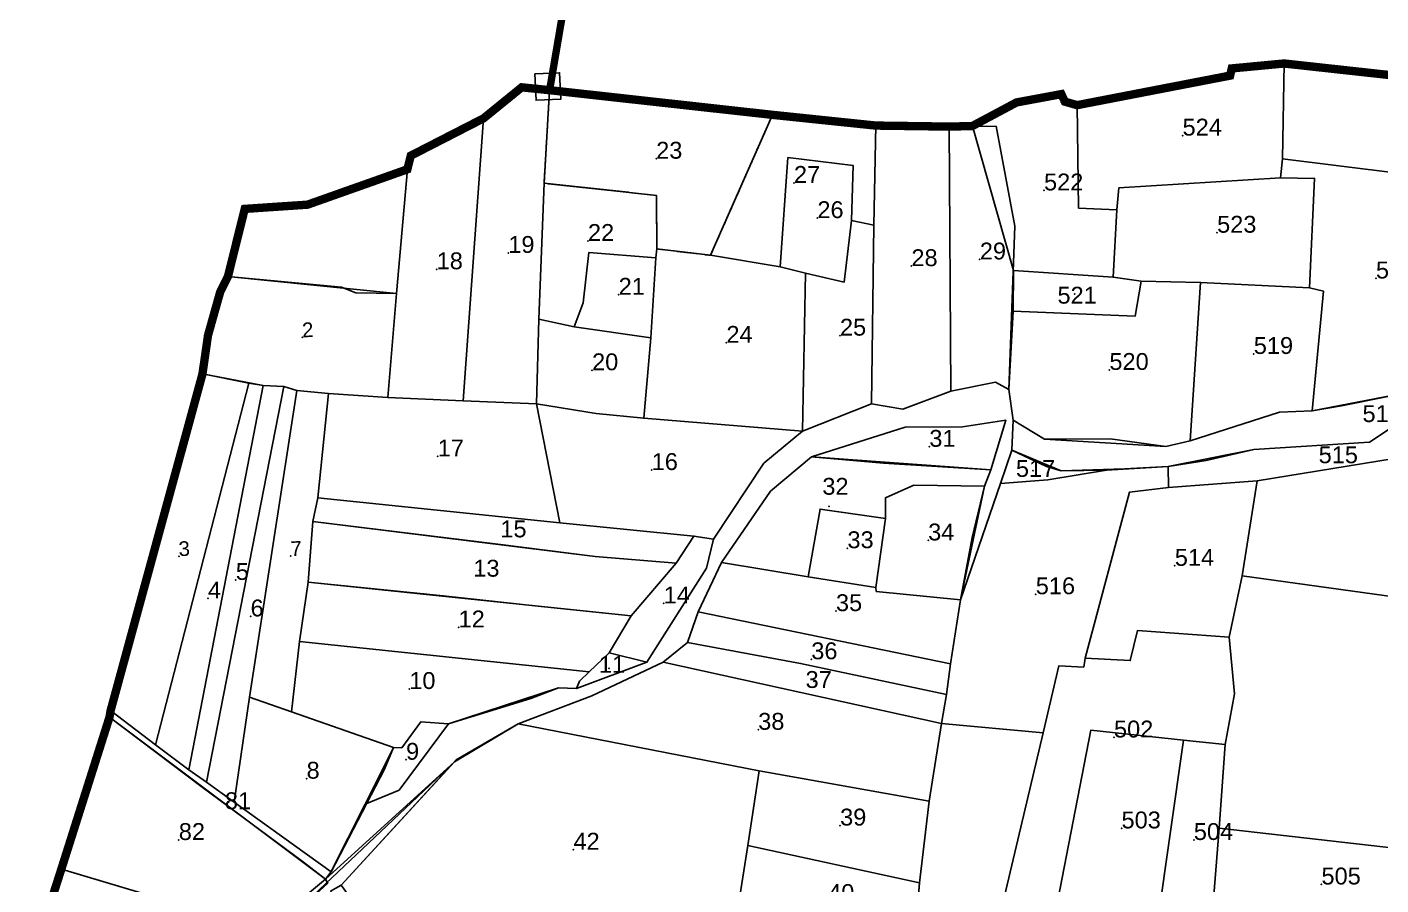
# Model space of a CAD drawing. Header units: inches. Extents: x 206739 to 240559, y 1587423 to 1599564.
# Drawn here: x 217111 to 218728, y 1596467 to 1597491 of the extents above; entities that cross this region are included whole.
import ezdxf

# ---------------------------------------------------------------- set-up
doc = ezdxf.new("R2010")
doc.units = ezdxf.units.IN
doc.header["$MEASUREMENT"] = 0
doc.linetypes.add('DASHED2', pattern=[0.375, 0.25, -0.125])
doc.linetypes.add('HIDDEN2', pattern=[0.1875, 0.125, -0.0625])
for name, color, linetype in [('PLOT NO', 7, 'Continuous'), ('PLOTS', 7, 'Continuous'), ('PLOTS NO', 7, 'Continuous'), ('VILLAGE BOUNDRY', 5, 'Continuous')]:
    doc.layers.add(name, color=color, linetype=linetype)
doc.styles.get("Standard").update_dxf_attribs({"font": 'arial.ttf'})

msp = doc.modelspace()

# ---------------------------------------------------------------- linework, layer by layer
at = {"layer": 'PLOT NO'}
msp.add_lwpolyline([(217717.61747, 1597435.25709), (217747.01255, 1597436.55343), (217748.40371, 1597405.00826), (217719.00862, 1597403.71192)], close=True, dxfattribs=at)
for p in [(218491.0889, 1597361.64909), (217862.39264, 1597334.02939), (218026.93695, 1597305.16276), (218325.62356, 1597296.15631), (218054.94663, 1597263.07993), (218532.34004, 1597245.67676), (217780.91495, 1597235.84285), (217685.77693, 1597221.55651), (218248.94786, 1597213.75649), (217600.18821, 1597202.01373), (218167.23267, 1597205.76025), (218722.05159, 1597191.00098), (217817.56228, 1597171.61343), (218362.15645, 1597172.38743), (218081.89981, 1597122.79055), (217946.26937, 1597114.22621), (218576.16105, 1597100.92904), (217785.81651, 1597081.4423), (218403.68656, 1597081.85581), (218188.6375, 1596990.08221), (217601.57327, 1596978.6023), (218666.25982, 1596981.7513), (217857.03625, 1596962.33078), (218312.57951, 1596961.6117), (218068.61193, 1596918.87679), (217683.65362, 1596889.39324), (218187.24559, 1596878.28725), (218090.84587, 1596869.03442), (217651.36429, 1596842.47613), (218481.82324, 1596847.98808), (217360.29932, 1596831.15611), (217327.02929, 1596808.99899), (218315.77107, 1596814.04844), (217871.27077, 1596803.04301), (218077.11799, 1596793.89875), (217377.92142, 1596787.57342), (217626.35281, 1596774.45704), (218047.63627, 1596736.42293), (217806.19172, 1596725.63242), (217567.49674, 1596700.91351), (218050.91521, 1596710.0702), (217984.26095, 1596652.24555), (218409.19371, 1596643.02925), (217563.62138, 1596616.47132), (217444.8441, 1596593.84728), (217351.63568, 1596565.87929), (218082.09154, 1596537.92918), (218418.18775, 1596534.49093), (217292.19619, 1596520.64987), (218504.55375, 1596520.66328), (217763.60827, 1596509.09779), (218656.99998, 1596467.55068)]:
    msp.add_point(p, dxfattribs=at)
at = {"layer": 'PLOTS'}
for points in [[(218365.15814, 1597397.94761), (218547.88406, 1597433.23604), (218549.86753, 1597441.81479), (218612.4249, 1597447.69723), (218610.38136, 1597333.87343), (218608.05642, 1597311.2295), (218415.03343, 1597299.10117), (218412.68502, 1597272.91651), (218366.92396, 1597275.06209), (218365.15814, 1597397.94761)], [(218612.4249, 1597447.69723), (218838.55944, 1597422.914), (218818.65925, 1597307.89035), (218610.38136, 1597333.87343), (218612.4249, 1597447.69723), (218612.4249, 1597447.69723)], [(217631.78647, 1597045.03242), (217656.16298, 1597382.17854), (217701.79893, 1597419.25153), (217735.07232, 1597415.82531), (217728.49038, 1597304.75952), (217722.06709, 1597142.41946), (217719.36588, 1597041.42403), (217631.78647, 1597045.03242)], [(218240.00438, 1597373.0288), (218292.80764, 1597401.19855), (218346.30716, 1597411.11447), (218350.5415, 1597402.11403), (218365.15814, 1597397.94761), (218366.92396, 1597275.06209), (218412.68502, 1597272.91651), (218408.15524, 1597192.53937), (218289.34881, 1597200.67226), (218240.00438, 1597373.0288)], [(217552.28654, 1597173.02687), (217565.24323, 1597321.35086), (217569.275, 1597337.61862), (217656.16298, 1597382.17854), (217631.78647, 1597045.03242), (217542.02287, 1597048.73081), (217552.28654, 1597173.02687)], [(218001.33393, 1597386.37387), (218124.70472, 1597373.56701), (218122.27315, 1597254.49588), (218095.62507, 1597260.1097), (218097.80243, 1597325.845), (218019.68373, 1597335.36297), (218010.66429, 1597204.97904), (217927.21511, 1597218.67631), (218001.33393, 1597386.37387)], [(218124.70472, 1597373.56701), (218212.44324, 1597372.34923), (218214.47178, 1597056.37882), (218156.90842, 1597035.05018), (218119.74758, 1597041.51227), (218122.27315, 1597254.49588), (218124.70472, 1597373.56701)], [(218212.44324, 1597372.34923), (218268.27619, 1597372.7391), (218290.69544, 1597253.33842), (218283.58729, 1597058.60277), (218267.57025, 1597067.11306), (218214.47178, 1597056.37882), (218212.44324, 1597372.34923)], [(218010.66429, 1597204.97904), (218019.68373, 1597335.36297), (218097.80243, 1597325.845), (218095.62507, 1597260.1097), (218086.91673, 1597186.67072), (218040.80877, 1597197.23048), (218010.66429, 1597204.97904)], [(218818.65925, 1597307.89035), (218786.48966, 1597059.97558), (218734.07583, 1597049.66614), (218680.87801, 1597038.89333), (218645.90156, 1597032.94968), (218659.22275, 1597175.90169), (218642.74136, 1597179.83132), (218648.82097, 1597310.52881), (218608.05642, 1597311.2295), (218610.38136, 1597333.87343), (218818.65925, 1597307.89035), (218818.65925, 1597307.89035)], [(217350.9227, 1597193.39984), (217370.97765, 1597274.10103), (217446.00614, 1597279.14656), (217565.24323, 1597321.35086), (217552.28654, 1597173.02687), (217350.9227, 1597193.39984), (217350.9227, 1597193.39984)], [(218408.15524, 1597192.53937), (218412.68502, 1597272.91651), (218415.03343, 1597299.10117), (218608.05642, 1597311.2295), (218648.82097, 1597310.52881), (218642.74136, 1597179.83132), (218512.57565, 1597186.38798), (218441.82111, 1597187.6975), (218408.15524, 1597192.53937), (218408.15524, 1597192.53937)], [(217722.06709, 1597142.41946), (217728.49038, 1597304.75952), (217862.74439, 1597290.25072), (217863.16568, 1597226.31945), (217862.09209, 1597215.49475), (217781.96606, 1597222.15777), (217774.99512, 1597161.96194), (217764.37156, 1597133.4554), (217722.06709, 1597142.41946)], [(218037.12817, 1597008.62252), (218040.80877, 1597197.23048), (218086.91673, 1597186.67072), (218095.62507, 1597260.1097), (218122.27315, 1597254.49588), (218119.74758, 1597041.51227), (218037.12817, 1597008.62252)], [(217764.37156, 1597133.4554), (217774.99512, 1597161.96194), (217781.96606, 1597222.15777), (217862.09209, 1597215.49475), (217855.89018, 1597119.96865), (217764.37156, 1597133.4554)], [(218037.12817, 1597008.62252), (217847.5392, 1597024.09604), (217855.89018, 1597119.96865), (217862.09209, 1597215.49475), (217863.16568, 1597226.31945), (217927.21511, 1597218.67631), (218010.66429, 1597204.97904), (218040.80877, 1597197.23048), (218037.12817, 1597008.62252)], [(218441.82111, 1597187.6975), (218434.5054, 1597146.10497), (218288.62081, 1597151.99682), (218289.34881, 1597200.67226), (218408.15524, 1597192.53937), (218441.82111, 1597187.6975)], [(217320.47966, 1597077.0063), (217327.10706, 1597123.18871), (217341.79384, 1597175.37097), (217350.9227, 1597193.39984), (217486.57984, 1597180.85256), (217503.62076, 1597174.00021), (217552.28654, 1597173.02687), (217542.02287, 1597048.73081), (217470.96423, 1597053.51253), (217433.00664, 1597057.23922), (217417.51776, 1597061.96969), (217392.9429, 1597063.11784), (217320.47966, 1597077.0063)], [(218283.58729, 1597058.60277), (218288.62081, 1597151.99682), (218434.5054, 1597146.10497), (218441.82111, 1597187.6975), (218512.57565, 1597186.38798), (218500.29482, 1596997.34288), (218471.07807, 1596990.32788), (218404.79671, 1596999.48906), (218326.36651, 1596999.19146), (218288.64888, 1597021.97973), (218283.58729, 1597058.60277)], [(218500.29482, 1596997.34288), (218512.57565, 1597186.38798), (218642.74136, 1597179.83132), (218659.22275, 1597175.90169), (218645.90156, 1597032.94968), (218606.87026, 1597031.52617), (218500.29482, 1596997.34288)], [(217719.36588, 1597041.42403), (217722.06709, 1597142.41946), (217764.37156, 1597133.4554), (217855.89018, 1597119.96865), (217847.5392, 1597024.09604), (217790.79252, 1597029.7684), (217719.36588, 1597041.42403)], [(217210.77838, 1596675.14877), (217320.47966, 1597077.0063), (217375.83756, 1597066.22254), (217264.55649, 1596634.39524), (217210.77838, 1596675.14877)], [(217304.19728, 1596604.50445), (217264.55649, 1596634.39524), (217375.83756, 1597066.22254), (217392.9429, 1597063.11784), (217304.19728, 1596604.50445)], [(217469.32561, 1596470.3151), (217467.35321, 1596473.99438), (217473.90671, 1596482.28826), (217514.74928, 1596563.48043), (217555.3004, 1596579.96888), (217614.52822, 1596659.21609), (217745.80386, 1596702.47906), (217767.05415, 1596701.5113), (217851.28628, 1596732.97055), (217922.30633, 1596845.26371), (217931.03921, 1596879.8932), (217990.96534, 1596970.37404), (218037.12817, 1597008.62252), (218119.74758, 1597041.51227), (218156.90842, 1597035.05018), (218214.47178, 1597056.37882), (218267.57025, 1597067.11306), (218283.58729, 1597058.60277), (218288.64888, 1597021.97973), (218287.16712, 1596986.22048), (218273.61639, 1596946.26261), (218225.98292, 1596807.20611), (218254.35122, 1596943.11628), (218262.06929, 1596962.45663), (218279.87252, 1597022.00297), (218228.30795, 1597013.93326), (218159.6194, 1597013.46136), (218048.03339, 1596978.02166), (217999.12444, 1596936.95831), (217940.41577, 1596851.84517), (217912.39926, 1596792.97647), (217899.66246, 1596756.24871), (217870.86115, 1596732.98903), (217785.68459, 1596692.65855), (217697.66736, 1596659.15091), (217621.65347, 1596614.1449), (217467.35321, 1596473.99438), (217469.32561, 1596470.3151)], [(217325.25006, 1596589.65427), (217304.19728, 1596604.50445), (217392.9429, 1597063.11784), (217417.51776, 1597061.96969), (217325.25006, 1596589.65427)], [(217325.25006, 1596589.65427), (217417.51776, 1597061.96969), (217433.00664, 1597057.23922), (217376.47385, 1596691.305), (217358.21664, 1596565.63655), (217325.25006, 1596589.65427)], [(217376.47385, 1596691.305), (217433.00664, 1597057.23922), (217470.96423, 1597053.51253), (217458.09475, 1596928.98738), (217452.11871, 1596900.7844), (217446.71275, 1596828.46294), (217436.56476, 1596757.51024), (217426.82347, 1596673.56854), (217376.47385, 1596691.305)], [(217458.09475, 1596928.98738), (217470.96423, 1597053.51253), (217542.02287, 1597048.73081), (217631.78647, 1597045.03242), (217719.36588, 1597041.42403), (217747.21166, 1596899.12943), (217458.09475, 1596928.98738)], [(217747.21166, 1596899.12943), (217719.36588, 1597041.42403), (217790.79252, 1597029.7684), (217847.5392, 1597024.09604), (218037.12817, 1597008.62252), (217990.96534, 1596970.37404), (217931.03921, 1596879.8932), (217907.51812, 1596883.39231), (217747.21166, 1596899.12943)], [(218048.03339, 1596978.02166), (218159.6194, 1597013.46136), (218228.30795, 1597013.93326), (218279.87252, 1597022.00297), (218262.06929, 1596962.45663), (218048.03339, 1596978.02166)], [(218473.92211, 1596966.69678), (218519.27516, 1596973.91129), (218576.33157, 1596987.03584), (218714.23615, 1596995.48915), (218765.00856, 1597029.15893), (218833.96202, 1597020.29542), (218851.38968, 1596993.59651), (218580.36524, 1596949.49126), (218474.26206, 1596941.49415), (218473.92211, 1596966.69678)], [(218888.53282, 1597003.3433), (218878.48153, 1596950.95918), (219235.98963, 1596910.69318), (219220.31487, 1596884.03551), (219129.72621, 1596843.79936), (219096.83723, 1596762.11083), (218562.43869, 1596835.87821), (218580.36524, 1596949.49126), (218851.38968, 1596993.59651), (218888.53282, 1597003.3433)], [(218287.16712, 1596986.22048), (218328.50408, 1596966.61901), (218346.14827, 1596961.39317), (218400.25745, 1596962.15667), (218330.19556, 1596950.59148), (218273.61639, 1596946.26261), (218287.16712, 1596986.22048)], [(217940.41577, 1596851.84517), (217999.12444, 1596936.95831), (218048.03339, 1596978.02166), (218134.07881, 1596970.63611), (218262.06929, 1596962.45663), (218254.35122, 1596943.11628), (218170.18813, 1596944.22497), (218136.26678, 1596929.02324), (218136.17527, 1596904.57629), (218058.23745, 1596915.72075), (218043.97081, 1596834.86496), (217940.41577, 1596851.84517)], [(218474.26206, 1596941.49415), (218427.86645, 1596936.0436), (218374.84046, 1596737.58945), (218372.99407, 1596727.16065), (218343.48596, 1596728.76171), (218324.61272, 1596648.39953), (218203.16325, 1596659.75688), (218209.00085, 1596694.51258), (218214.05671, 1596730.79263), (218225.98292, 1596807.20611), (218273.61639, 1596946.26261), (218330.19556, 1596950.59148), (218400.25745, 1596962.15667), (218473.92211, 1596966.69678), (218474.26206, 1596941.49415)], [(218225.98292, 1596807.20611), (218125.14541, 1596817.37016), (218124.78363, 1596822.08258), (218136.17527, 1596904.57629), (218136.26678, 1596929.02324), (218170.18813, 1596944.22497), (218254.35122, 1596943.11628), (218239.65589, 1596881.67239), (218225.98292, 1596807.20611)], [(218580.36524, 1596949.49126), (218562.43869, 1596835.87821), (218546.81587, 1596762.97557), (218437.10402, 1596770.63573), (218428.61535, 1596734.814), (218374.84046, 1596737.58945), (218427.86645, 1596936.0436), (218474.26206, 1596941.49415), (218580.36524, 1596949.49126)], [(217452.11871, 1596900.7844), (217458.09475, 1596928.98738), (217747.21166, 1596899.12943), (217907.51812, 1596883.39231), (217886.13628, 1596851.20893), (217789.49482, 1596859.0459), (217452.11871, 1596900.7844)], [(218043.97081, 1596834.86496), (218058.23745, 1596915.72075), (218136.17527, 1596904.57629), (218124.78363, 1596822.08258), (218043.97081, 1596834.86496)], [(217446.71275, 1596828.46294), (217452.11871, 1596900.7844), (217673.22665, 1596873.87552), (217789.49482, 1596859.0459), (217886.13628, 1596851.20893), (217832.7002, 1596788.16221), (217446.71275, 1596828.46294)], [(217907.51812, 1596883.39231), (217931.03921, 1596879.8932), (217922.30633, 1596845.26371), (217851.28628, 1596732.97055), (217806.2242, 1596744.02927), (217832.7002, 1596788.16221), (217886.13628, 1596851.20893), (217907.51812, 1596883.39231)], [(217912.39926, 1596792.97647), (217940.41577, 1596851.84517), (218043.97081, 1596834.86496), (218124.78363, 1596822.08258), (218125.14541, 1596817.37016), (218225.98292, 1596807.20611), (218214.05671, 1596730.79263), (217912.39926, 1596792.97647)], [(217436.56476, 1596757.51024), (217446.71275, 1596828.46294), (217608.01, 1596812.20896), (217717.39993, 1596800.34593), (217832.7002, 1596788.16221), (217806.2242, 1596744.02927), (217782.21359, 1596721.43586), (217436.56476, 1596757.51024)], [(218562.43869, 1596835.87821), (219096.83723, 1596762.11083), (219062.9737, 1596714.90781), (219030.13329, 1596733.76369), (218817.3962, 1596502.57065), (218534.85638, 1596534.69021), (218541.97773, 1596634.47145), (218553.09023, 1596695.05044), (218546.81587, 1596762.97557), (218562.43869, 1596835.87821)], [(217899.66246, 1596756.24871), (217912.39926, 1596792.97647), (218214.05671, 1596730.79263), (218209.00085, 1596694.51258), (218034.89777, 1596731.37487), (217899.66246, 1596756.24871)], [(218546.81587, 1596762.97557), (218553.09023, 1596695.05044), (218541.97773, 1596634.47145), (218492.03377, 1596639.67128), (218381.71703, 1596651.91734), (218339.18922, 1596434.539), (218276.60101, 1596445.33366), (218324.61272, 1596648.39953), (218343.48596, 1596728.76171), (218372.99407, 1596727.16065), (218374.84046, 1596737.58945), (218428.61535, 1596734.814), (218437.10402, 1596770.63573), (218546.81587, 1596762.97557)], [(217548.62699, 1596631.0228), (217426.82347, 1596673.56854), (217436.56476, 1596757.51024), (217782.21359, 1596721.43586), (217770.85974, 1596710.19643), (217767.05415, 1596701.5113), (217745.80386, 1596702.47906), (217712.50531, 1596689.65168), (217614.52822, 1596659.21609), (217581.22029, 1596661.57904), (217558.43603, 1596630.86107), (217548.62699, 1596631.0228)], [(217767.05415, 1596701.5113), (217770.85974, 1596710.19643), (217782.21359, 1596721.43586), (217806.2242, 1596744.02927), (217851.28628, 1596732.97055), (217767.05415, 1596701.5113)], [(218203.16325, 1596659.75688), (217870.86115, 1596732.98903), (217899.66246, 1596756.24871), (218034.89777, 1596731.37487), (218209.00085, 1596694.51258), (218203.16325, 1596659.75688)], [(217697.66736, 1596659.15091), (217785.68459, 1596692.65855), (217870.86115, 1596732.98903), (218203.16325, 1596659.75688), (218188.49482, 1596566.94392), (217985.57504, 1596603.02336), (217697.66736, 1596659.15091)], [(217426.82347, 1596673.56854), (217548.62699, 1596631.0228), (217537.95904, 1596605.11205), (217474.11648, 1596482.56533), (217358.21664, 1596565.63655), (217376.47385, 1596691.305), (217426.82347, 1596673.56854)], [(217151.98281, 1596486.01164), (217209.42147, 1596667.21068), (217320.11971, 1596583.86596), (217408.97697, 1596517.91496), (217441.0401, 1596494.31674), (217467.35321, 1596473.99438), (217395.16312, 1596413.53977), (217151.98281, 1596486.01164)], [(217209.42147, 1596667.21068), (217210.77838, 1596675.14877), (217264.55649, 1596634.39524), (217304.19728, 1596604.50445), (217325.25006, 1596589.65427), (217358.21664, 1596565.63655), (217474.11648, 1596482.56533), (217467.35321, 1596473.99438), (217209.42147, 1596667.21068)], [(217510.12927, 1596433.60624), (217485.99523, 1596466.7773), (217623.46578, 1596616.24904), (217697.66736, 1596659.15091), (217985.57504, 1596603.02336), (217971.72937, 1596513.9941), (217957.67373, 1596423.3708), (217945.36087, 1596360.31571), (217867.55954, 1596371.69975), (217763.17979, 1596391.68856), (217658.87259, 1596408.46259), (217633.78799, 1596415.0104), (217510.12927, 1596433.60624)], [(217514.74928, 1596563.48043), (217514.74928, 1596563.48043), (217548.62699, 1596631.0228), (217558.43603, 1596630.86107), (217581.22029, 1596661.57904), (217614.52822, 1596659.21609), (217555.3004, 1596579.96888), (217514.74928, 1596563.48043)], [(218324.61272, 1596648.39953), (218324.61272, 1596648.39953), (218324.61272, 1596648.39953), (218276.60101, 1596445.33366), (218175.73542, 1596456.07094), (218176.90376, 1596469.3947), (218188.49482, 1596566.94392), (218203.16325, 1596659.75688), (218324.61272, 1596648.39953)], [(218492.03377, 1596639.67128), (218460.71668, 1596419.12356), (218339.18922, 1596434.539), (218381.71703, 1596651.91734), (218492.03377, 1596639.67128)], [(218492.03377, 1596639.67128), (218541.97773, 1596634.47145), (218534.85638, 1596534.69021), (218526.1839, 1596424.67757), (218523.58861, 1596408.31349), (218460.71668, 1596419.12356), (218492.03377, 1596639.67128)], [(217401.67234, 1596406.33265), (217401.67234, 1596406.33265), (217401.67234, 1596406.33265), (217621.65347, 1596614.1449), (217485.99523, 1596466.7773), (217473.55893, 1596459.48667), (217499.31225, 1596435.67509), (217451.08242, 1596444.6828), (217401.67234, 1596406.33265)], [(217971.72937, 1596513.9941), (217985.57504, 1596603.02336), (218188.49482, 1596566.94392), (218176.90376, 1596469.3947), (217971.72937, 1596513.9941)], [(218534.85638, 1596534.69021), (218817.3962, 1596502.57065), (218747.41563, 1596400.72212), (218690.76163, 1596405.50347), (218526.1839, 1596424.67757), (218534.85638, 1596534.69021)], [(217971.72937, 1596513.9941), (218176.90376, 1596469.3947), (218170.31045, 1596384.29425), (217957.67373, 1596423.3708), (217971.72937, 1596513.9941)], [(217116.00096, 1596374.22552), (217151.98281, 1596486.01164), (217395.16312, 1596413.53977), (217348.81712, 1596358.25899), (217288.84843, 1596328.44712), (217239.92927, 1596323.04337), (217116.00096, 1596374.22552)], [(217467.35321, 1596473.99438), (217470.02012, 1596468.93844), (217401.67234, 1596406.33265), (217365.10346, 1596359.69084), (217344.48325, 1596341.54452), (217295.56168, 1596318.17245), (217250.70303, 1596310.78858), (217208.53619, 1596284.73448), (217203.37632, 1596244.26126), (217155.29078, 1596177.40464), (217150.74234, 1596191.7298), (217189.1306, 1596243.73752), (217199.29304, 1596287.64414), (217239.92927, 1596323.04337), (217288.84843, 1596328.44712), (217348.81712, 1596358.25899), (217395.16312, 1596413.53977), (217467.35321, 1596473.99438)]]:
    msp.add_lwpolyline(points, close=True, dxfattribs=at)
msp.add_lwpolyline([(218765.00856, 1597029.15893), (218714.23615, 1596995.48915), (218576.33157, 1596987.03584), (218473.92211, 1596966.69678), (218421.69128, 1596963.83938), (218346.14827, 1596961.39317), (218287.16712, 1596986.22048), (218288.64888, 1597021.97973), (218288.64888, 1597021.97973), (218326.36651, 1596999.19146), (218471.07807, 1596990.32788), (218500.29482, 1596997.34288), (218606.87026, 1597031.52617), (218645.90156, 1597032.94968), (218786.48966, 1597059.97558)], dxfattribs=at)
at = {"layer": 'PLOTS NO', "color": 7}
for p in [(217439.78555, 1597120.68707), (217292.25603, 1596859.45137), (217425.92961, 1596859.54915)]:
    msp.add_point(p, dxfattribs=at)
at = {"layer": 'VILLAGE BOUNDRY', "linetype": 'HIDDEN2', "ltscale": 20}
msp.add_lwpolyline([(217763.23775, 1597581.03759, 8.77405, 8.77405, 0), (217735.07232, 1597415.82531, 8.77405, 8.77405, 0)], format="xyseb", dxfattribs=at)
at = {"layer": 'VILLAGE BOUNDRY', "linetype": 'DASHED2', "ltscale": 50, "const_width": 10}
msp.add_lwpolyline([(217116.00096, 1596374.22552), (217151.98281, 1596486.01164), (217209.42147, 1596667.21068), (217210.77838, 1596675.14877), (217320.47966, 1597077.0063), (217327.10706, 1597123.18871), (217341.79384, 1597175.37097), (217350.9227, 1597193.39984), (217370.97765, 1597274.10103), (217446.00614, 1597279.14656), (217565.24323, 1597321.35086), (217569.275, 1597337.61862), (217656.16298, 1597382.17854), (217701.79893, 1597419.25153), (217735.07232, 1597415.82531), (218001.33393, 1597386.37387), (218124.70472, 1597373.56701), (218212.44324, 1597372.34923), (218240.00438, 1597373.0288), (218292.80764, 1597401.19855), (218346.30716, 1597411.11447), (218350.5415, 1597402.11403), (218365.15814, 1597397.94761), (218547.88406, 1597433.23604), (218549.86753, 1597441.81479), (218612.4249, 1597447.69723), (218838.55944, 1597422.914)], dxfattribs=at)
at = {"layer": 'VILLAGE BOUNDRY', "linetype": 'HIDDEN2', "ltscale": 20}
msp.add_lwpolyline([(217735.07232, 1597415.82531), (218001.33393, 1597386.37387), (217927.21511, 1597218.67631), (217863.16568, 1597226.31945), (217862.74439, 1597290.25072), (217728.49038, 1597304.75952), (217735.07232, 1597415.82531)], close=True, dxfattribs=at)

# ---------------------------------------------------------------- texts
at = {"layer": 'PLOT NO'}
for s, height, p in [('524', 20.139367, (218491.0889, 1597361.64909)), ('23', 20.139367, (217862.39264, 1597334.02939)), ('27', 20.139367, (218026.93695, 1597305.16276)), ('522', 20.139367, (218325.62356, 1597296.15631)), ('26', 20.139367, (218054.94663, 1597263.07993)), ('523', 20.139367, (218532.34004, 1597245.67676)), ('22', 20.139367, (217780.91495, 1597235.84285)), ('19', 20.139367, (217685.77693, 1597221.55651)), ('29', 20.139367, (218248.94786, 1597213.75649)), ('18', 20.139367, (217600.18821, 1597202.01373)), ('28', 20.139367, (218167.23267, 1597205.76025)), ('526', 20.139367, (218722.05159, 1597191.00098)), ('21', 20.139367, (217817.56228, 1597171.61343)), ('521', 20.139367, (218341.68926, 1597161.00359)), ('24', 20.139367, (217946.26937, 1597114.22621)), ('25', 20.139367, (218081.89981, 1597122.79055)), ('519', 20.139367, (218576.16105, 1597100.92904)), ('20', 20.139367, (217785.81651, 1597081.4423)), ('520', 20.139367, (218403.68656, 1597081.85581)), ('518', 20.139367, (218706, 1597019.60568)), ('31', 20.139367, (218188.6375, 1596990.08221)), ('17', 20.139367, (217601.57327, 1596978.6023)), ('515', 20.139367, (218653.62997, 1596970.45674)), ('16', 20.139367, (217857.03625, 1596962.33078)), ('517', 20.139367, (218292.06685, 1596954.1591)), ('32', 20.139367, (218060.85137, 1596932.82111)), ('15', 20.139367, (217676.2732, 1596881.95461)), ('33', 20.139367, (218090.84587, 1596869.03442)), ('34', 20.139367, (218187.24559, 1596878.28725)), ('514', 20.139367, (218481.82324, 1596847.98808)), ('5', 20.13937, (217360.29932, 1596831.15611)), ('13', 20.139367, (217643.98388, 1596835.03751)), ('4', 20.13937, (217327.02929, 1596808.99899)), ('516', 20.139367, (218315.77107, 1596814.04844)), ('6', 20.13937, (217377.92142, 1596787.57342)), ('14', 20.139367, (217871.27077, 1596803.04301)), ('35', 20.139367, (218077.11799, 1596793.89875)), ('12', 20.139367, (217626.35281, 1596774.45704)), ('36', 20.139367, (218047.63627, 1596736.42293)), ('11', 20.139367, (217793.9596, 1596720.34586)), ('10', 20.139367, (217567.49674, 1596700.91351)), ('37', 20.139367, (218040.84653, 1596702.1884)), ('38', 20.139367, (217984.26095, 1596652.24555)), ('502', 20.139367, (218409.19371, 1596643.02925)), ('9', 20.13937, (217563.62138, 1596616.47132)), ('8', 20.13937, (217444.8441, 1596593.84728)), ('81', 20.139367, (217347.27107, 1596557.39683)), ('39', 20.139367, (218082.09154, 1596537.92918)), ('503', 20.139367, (218418.18775, 1596534.49093)), ('82', 20.139367, (217292.19619, 1596520.64987)), ('504', 20.139367, (218504.55375, 1596520.66328)), ('42', 20.139367, (217763.60827, 1596509.09779)), ('505', 20.139367, (218656.99998, 1596467.55068)), ('40', 20.139367, (218067.76848, 1596447.80243))]:
    msp.add_text(s, height=height, dxfattribs=at).set_placement(p)
at = {"layer": 'PLOTS NO', "color": 7}
for s, p in [('2', (217439.78555, 1597120.68707)), ('3', (217292.25603, 1596859.45137)), ('7', (217425.92961, 1596859.54915))]:
    msp.add_text(s, height=17.5481, rotation=2.52513423, dxfattribs=at).set_placement(p)

doc.saveas('drawing.dxf')
